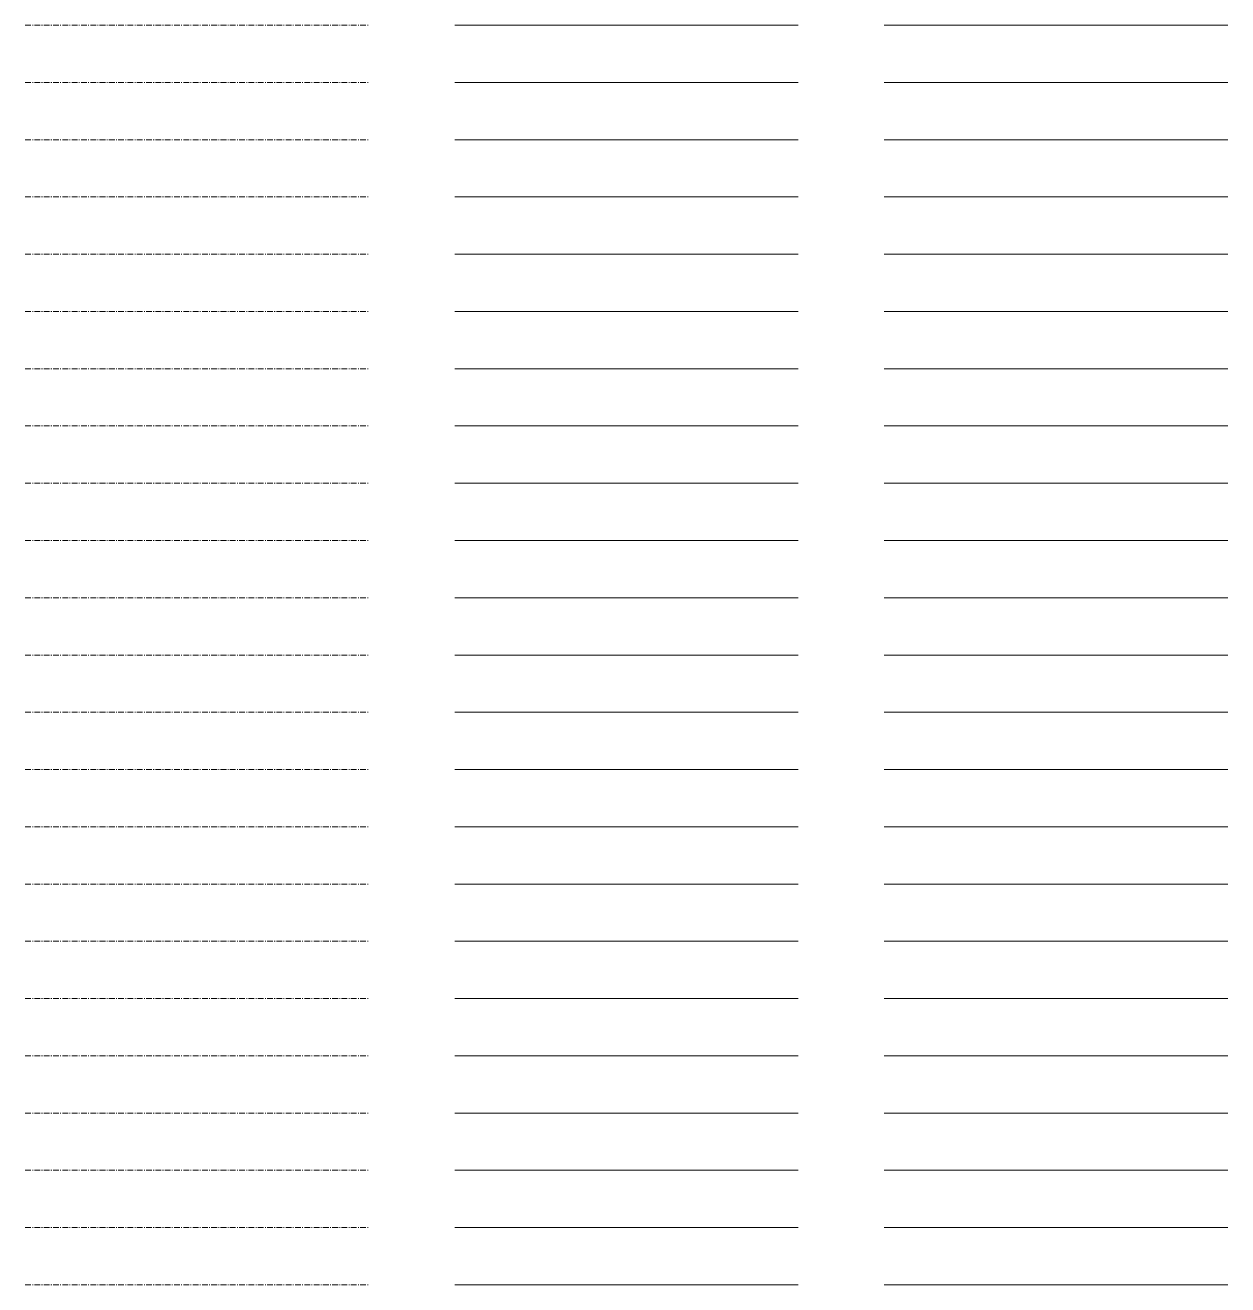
# Model space of a CAD drawing. Header units: metres. Extents: x -170 to 2070, y -13 to 14380.
# Drawn here: x 1650 to 2070, y 440 to 880 of the extents above; entities that cross this region are included whole.
import ezdxf
from ezdxf.lldxf.tags import DXFTag

# ---------------------------------------------------------------- set-up
doc = ezdxf.new("R2010")
doc.units = ezdxf.units.M
doc.linetypes.add('KL-VERLATEN-SO', pattern=[3.25, 2, -0.5, 0.25, -0.5])
for name, color, linetype, lineweight in [('B-OI-KL-ET_LS_AANSLUITNET_230 V_4x95Al 4x6Cu-(IN BEDRIJF)-G', 14, 'Continuous', 18), ('B-OI-KL-ET_LS_AANSLUITNET_230 V_4x95Al 4x6Cu-(RESERVE)-G', 14, 'KL-RESERVE-SO', 18), ('B-OI-KL-ET_LS_AANSLUITNET_230 V_4x95Al 4x6Cu-(VERLATEN)-G', 14, 'KL-VERLATEN-SO', 18), ('B-OI-KL-ET_LS_AANSLUITNET_230 V_4x95Al-(IN BEDRIJF)-G', 14, 'Continuous', 18), ('B-OI-KL-ET_LS_AANSLUITNET_230 V_4x95Al-(RESERVE)-G', 14, 'KL-RESERVE-SO', 18), ('B-OI-KL-ET_LS_AANSLUITNET_230 V_4x95Al-(VERLATEN)-G', 14, 'KL-VERLATEN-SO', 18), ('B-OI-KL-ET_LS_AANSLUITNET_230 V_4x95Cu-(IN BEDRIJF)-G', 14, 'Continuous', 18), ('B-OI-KL-ET_LS_AANSLUITNET_230 V_4x95Cu-(RESERVE)-G', 14, 'KL-RESERVE-SO', 18), ('B-OI-KL-ET_LS_AANSLUITNET_230 V_4x95Cu-(VERLATEN)-G', 14, 'KL-VERLATEN-SO', 18), ('B-OI-KL-ET_LS_AANSLUITNET_230 V_OVERIG-(IN BEDRIJF)-G', 14, 'Continuous', 18), ('B-OI-KL-ET_LS_AANSLUITNET_230 V_OVERIG-(RESERVE)-G', 14, 'KL-RESERVE-SO', 18), ('B-OI-KL-ET_LS_AANSLUITNET_230 V_OVERIG-(VERLATEN)-G', 14, 'KL-VERLATEN-SO', 18), ('B-OI-KL-ET_LS_AANSLUITNET_400 V_3x10Cu-(IN BEDRIJF)-G', 14, 'Continuous', 18), ('B-OI-KL-ET_LS_AANSLUITNET_400 V_3x10Cu-(RESERVE)-G', 14, 'KL-RESERVE-SO', 18), ('B-OI-KL-ET_LS_AANSLUITNET_400 V_3x10Cu-(VERLATEN)-G', 14, 'KL-VERLATEN-SO', 18), ('B-OI-KL-ET_LS_AANSLUITNET_400 V_3x2.5Cu-(IN BEDRIJF)-G', 14, 'Continuous', 18), ('B-OI-KL-ET_LS_AANSLUITNET_400 V_3x2.5Cu-(RESERVE)-G', 14, 'KL-RESERVE-SO', 18), ('B-OI-KL-ET_LS_AANSLUITNET_400 V_3x2.5Cu-(VERLATEN)-G', 14, 'KL-VERLATEN-SO', 18), ('B-OI-KL-ET_LS_AANSLUITNET_400 V_4x10Cu-(IN BEDRIJF)-G', 14, 'Continuous', 18), ('B-OI-KL-ET_LS_AANSLUITNET_400 V_4x10Cu-(RESERVE)-G', 14, 'KL-RESERVE-SO', 18), ('B-OI-KL-ET_LS_AANSLUITNET_400 V_4x10Cu-(VERLATEN)-G', 14, 'KL-VERLATEN-SO', 18), ('B-OI-KL-ET_LS_AANSLUITNET_400 V_4x150Al 4x6Cu-(IN BEDRIJF)-G', 14, 'Continuous', 18), ('B-OI-KL-ET_LS_AANSLUITNET_400 V_4x150Al 4x6Cu-(RESERVE)-G', 14, 'KL-RESERVE-SO', 18), ('B-OI-KL-ET_LS_AANSLUITNET_400 V_4x150Al 4x6Cu-(VERLATEN)-G', 14, 'KL-VERLATEN-SO', 18), ('B-OI-KL-ET_LS_AANSLUITNET_400 V_4x150Al-(IN BEDRIJF)-G', 14, 'Continuous', 18), ('B-OI-KL-ET_LS_AANSLUITNET_400 V_4x150Al-(RESERVE)-G', 14, 'KL-RESERVE-SO', 18), ('B-OI-KL-ET_LS_AANSLUITNET_400 V_4x150Al-(VERLATEN)-G', 14, 'KL-VERLATEN-SO', 18), ('B-OI-KL-ET_LS_AANSLUITNET_400 V_4x16Cu 4x2.5Cu-(IN BEDRIJF)-G', 14, 'Continuous', 18), ('B-OI-KL-ET_LS_AANSLUITNET_400 V_4x16Cu 4x2.5Cu-(RESERVE)-G', 14, 'KL-RESERVE-SO', 18), ('B-OI-KL-ET_LS_AANSLUITNET_400 V_4x16Cu 4x2.5Cu-(VERLATEN)-G', 14, 'KL-VERLATEN-SO', 18), ('B-OI-KL-ET_LS_AANSLUITNET_400 V_4x16Cu-(IN BEDRIJF)-G', 14, 'Continuous', 18), ('B-OI-KL-ET_LS_AANSLUITNET_400 V_4x16Cu-(RESERVE)-G', 14, 'KL-RESERVE-SO', 18), ('B-OI-KL-ET_LS_AANSLUITNET_400 V_4x16Cu-(VERLATEN)-G', 14, 'KL-VERLATEN-SO', 18), ('B-OI-KL-ET_LS_AANSLUITNET_400 V_4x2.5Cu-(IN BEDRIJF)-G', 14, 'Continuous', 18), ('B-OI-KL-ET_LS_AANSLUITNET_400 V_4x2.5Cu-(RESERVE)-G', 14, 'KL-RESERVE-SO', 18), ('B-OI-KL-ET_LS_AANSLUITNET_400 V_4x2.5Cu-(VERLATEN)-G', 14, 'KL-VERLATEN-SO', 18), ('B-OI-KL-ET_LS_AANSLUITNET_400 V_4x240Al-(IN BEDRIJF)-G', 14, 'Continuous', 18), ('B-OI-KL-ET_LS_AANSLUITNET_400 V_4x240Al-(RESERVE)-G', 14, 'KL-RESERVE-SO', 18), ('B-OI-KL-ET_LS_AANSLUITNET_400 V_4x240Al-(VERLATEN)-G', 14, 'KL-VERLATEN-SO', 18), ('B-OI-KL-ET_LS_AANSLUITNET_400 V_4x6Cu 4x2.5Cu-(IN BEDRIJF)-G', 14, 'Continuous', 18), ('B-OI-KL-ET_LS_AANSLUITNET_400 V_4x6Cu 4x2.5Cu-(RESERVE)-G', 14, 'KL-RESERVE-SO', 18), ('B-OI-KL-ET_LS_AANSLUITNET_400 V_4x6Cu 4x2.5Cu-(VERLATEN)-G', 14, 'KL-VERLATEN-SO', 18), ('B-OI-KL-ET_LS_AANSLUITNET_400 V_4x6Cu-(IN BEDRIJF)-G', 14, 'Continuous', 18), ('B-OI-KL-ET_LS_AANSLUITNET_400 V_4x6Cu-(RESERVE)-G', 14, 'KL-RESERVE-SO', 18), ('B-OI-KL-ET_LS_AANSLUITNET_400 V_4x6Cu-(VERLATEN)-G', 14, 'KL-VERLATEN-SO', 18), ('B-OI-KL-ET_LS_AANSLUITNET_400 V_4x95Al 4x6Cu-(IN BEDRIJF)-G', 14, 'Continuous', 18), ('B-OI-KL-ET_LS_AANSLUITNET_400 V_4x95Al 4x6Cu-(RESERVE)-G', 14, 'KL-RESERVE-SO', 18), ('B-OI-KL-ET_LS_AANSLUITNET_400 V_4x95Al 4x6Cu-(VERLATEN)-G', 14, 'KL-VERLATEN-SO', 18), ('B-OI-KL-ET_LS_AANSLUITNET_400 V_4x95Al-(IN BEDRIJF)-G', 14, 'Continuous', 18), ('B-OI-KL-ET_LS_AANSLUITNET_400 V_4x95Al-(RESERVE)-G', 14, 'KL-RESERVE-SO', 18), ('B-OI-KL-ET_LS_AANSLUITNET_400 V_4x95Al-(VERLATEN)-G', 14, 'KL-VERLATEN-SO', 18), ('B-OI-KL-ET_LS_AANSLUITNET_400 V_4x95Cu-(IN BEDRIJF)-G', 14, 'Continuous', 18), ('B-OI-KL-ET_LS_AANSLUITNET_400 V_4x95Cu-(RESERVE)-G', 14, 'KL-RESERVE-SO', 18), ('B-OI-KL-ET_LS_AANSLUITNET_400 V_4x95Cu-(VERLATEN)-G', 14, 'KL-VERLATEN-SO', 18), ('B-OI-KL-ET_LS_AANSLUITNET_400 V_OVERIG-(IN BEDRIJF)-G', 14, 'Continuous', 18), ('B-OI-KL-ET_LS_AANSLUITNET_400 V_OVERIG-(RESERVE)-G', 14, 'KL-RESERVE-SO', 18), ('B-OI-KL-ET_LS_AANSLUITNET_400 V_OVERIG-(VERLATEN)-G', 14, 'KL-VERLATEN-SO', 18), ('B-OI-KL-ET_LS_AANSLUITNET_600 V_3x10Cu-(IN BEDRIJF)-G', 14, 'Continuous', 18), ('B-OI-KL-ET_LS_AANSLUITNET_600 V_3x10Cu-(RESERVE)-G', 14, 'KL-RESERVE-SO', 18), ('B-OI-KL-ET_LS_AANSLUITNET_600 V_3x10Cu-(VERLATEN)-G', 14, 'KL-VERLATEN-SO', 18), ('B-OI-KL-ET_LS_AANSLUITNET_600 V_3x2.5Cu-(IN BEDRIJF)-G', 14, 'Continuous', 18), ('B-OI-KL-ET_LS_AANSLUITNET_600 V_3x2.5Cu-(RESERVE)-G', 14, 'KL-RESERVE-SO', 18), ('B-OI-KL-ET_LS_AANSLUITNET_600 V_3x2.5Cu-(VERLATEN)-G', 14, 'KL-VERLATEN-SO', 18), ('B-OI-KL-ET_LS_AANSLUITNET_600 V_4x10Cu-(IN BEDRIJF)-G', 14, 'Continuous', 18), ('B-OI-KL-ET_LS_AANSLUITNET_600 V_4x10Cu-(RESERVE)-G', 14, 'KL-RESERVE-SO', 18), ('B-OI-KL-ET_LS_AANSLUITNET_600 V_4x10Cu-(VERLATEN)-G', 14, 'KL-VERLATEN-SO', 18), ('B-OI-KL-ET_LS_AANSLUITNET_600 V_4x150Al-(IN BEDRIJF)-G', 14, 'Continuous', 18), ('B-OI-KL-ET_LS_AANSLUITNET_600 V_4x150Al-(RESERVE)-G', 14, 'KL-RESERVE-SO', 18), ('B-OI-KL-ET_LS_AANSLUITNET_600 V_4x150Al-(VERLATEN)-G', 14, 'KL-VERLATEN-SO', 18)]:
    doc.layers.add(name, color=color, linetype=linetype, lineweight=lineweight)
doc.styles.get("Standard").update_dxf_attribs({"font": 'NLCS-ISO.ttf'})
tags = doc.linetypes.add('KL-RESERVE-SO', pattern='A,7,-2,["RS",Standard,S=1,R=0,X=-1,Y=-0.5],-1.5', length=10.5).pattern_tags.tags
tags[6] = DXFTag(74, 10)

msp = doc.modelspace()

# ---------------------------------------------------------------- linework, layer by layer
at = {"layer": 'B-OI-KL-ET_LS_AANSLUITNET_230 V_4x95Al 4x6Cu-(IN BEDRIJF)-G'}
msp.add_line((1950, 460), (2070, 460), dxfattribs=at)
at = {"layer": 'B-OI-KL-ET_LS_AANSLUITNET_230 V_4x95Al 4x6Cu-(RESERVE)-G'}
msp.add_line((1800, 460), (1920, 460), dxfattribs=at)
at = {"layer": 'B-OI-KL-ET_LS_AANSLUITNET_230 V_4x95Al 4x6Cu-(VERLATEN)-G'}
msp.add_line((1650, 460), (1770, 460), dxfattribs=at)
at = {"layer": 'B-OI-KL-ET_LS_AANSLUITNET_230 V_4x95Al-(IN BEDRIJF)-G'}
msp.add_line((1950, 440), (2070, 440), dxfattribs=at)
at = {"layer": 'B-OI-KL-ET_LS_AANSLUITNET_230 V_4x95Al-(RESERVE)-G'}
msp.add_line((1800, 440), (1920, 440), dxfattribs=at)
at = {"layer": 'B-OI-KL-ET_LS_AANSLUITNET_230 V_4x95Al-(VERLATEN)-G'}
msp.add_line((1650, 440), (1770, 440), dxfattribs=at)
at = {"layer": 'B-OI-KL-ET_LS_AANSLUITNET_230 V_4x95Cu-(IN BEDRIJF)-G'}
msp.add_line((1950, 480), (2070, 480), dxfattribs=at)
at = {"layer": 'B-OI-KL-ET_LS_AANSLUITNET_230 V_4x95Cu-(RESERVE)-G'}
msp.add_line((1800, 480), (1920, 480), dxfattribs=at)
at = {"layer": 'B-OI-KL-ET_LS_AANSLUITNET_230 V_4x95Cu-(VERLATEN)-G'}
msp.add_line((1650, 480), (1770, 480), dxfattribs=at)
at = {"layer": 'B-OI-KL-ET_LS_AANSLUITNET_230 V_OVERIG-(IN BEDRIJF)-G'}
msp.add_line((1950, 500), (2070, 500), dxfattribs=at)
at = {"layer": 'B-OI-KL-ET_LS_AANSLUITNET_230 V_OVERIG-(RESERVE)-G'}
msp.add_line((1800, 500), (1920, 500), dxfattribs=at)
at = {"layer": 'B-OI-KL-ET_LS_AANSLUITNET_230 V_OVERIG-(VERLATEN)-G'}
msp.add_line((1650, 500), (1770, 500), dxfattribs=at)
at = {"layer": 'B-OI-KL-ET_LS_AANSLUITNET_400 V_3x10Cu-(IN BEDRIJF)-G'}
msp.add_line((1950, 520), (2070, 520), dxfattribs=at)
at = {"layer": 'B-OI-KL-ET_LS_AANSLUITNET_400 V_3x10Cu-(RESERVE)-G'}
msp.add_line((1800, 520), (1920, 520), dxfattribs=at)
at = {"layer": 'B-OI-KL-ET_LS_AANSLUITNET_400 V_3x10Cu-(VERLATEN)-G'}
msp.add_line((1650, 520), (1770, 520), dxfattribs=at)
at = {"layer": 'B-OI-KL-ET_LS_AANSLUITNET_400 V_3x2.5Cu-(IN BEDRIJF)-G'}
msp.add_line((1950, 540), (2070, 540), dxfattribs=at)
at = {"layer": 'B-OI-KL-ET_LS_AANSLUITNET_400 V_3x2.5Cu-(RESERVE)-G'}
msp.add_line((1800, 540), (1920, 540), dxfattribs=at)
at = {"layer": 'B-OI-KL-ET_LS_AANSLUITNET_400 V_3x2.5Cu-(VERLATEN)-G'}
msp.add_line((1650, 540), (1770, 540), dxfattribs=at)
at = {"layer": 'B-OI-KL-ET_LS_AANSLUITNET_400 V_4x10Cu-(IN BEDRIJF)-G'}
msp.add_line((1950, 560), (2070, 560), dxfattribs=at)
at = {"layer": 'B-OI-KL-ET_LS_AANSLUITNET_400 V_4x10Cu-(RESERVE)-G'}
msp.add_line((1800, 560), (1920, 560), dxfattribs=at)
at = {"layer": 'B-OI-KL-ET_LS_AANSLUITNET_400 V_4x10Cu-(VERLATEN)-G'}
msp.add_line((1650, 560), (1770, 560), dxfattribs=at)
at = {"layer": 'B-OI-KL-ET_LS_AANSLUITNET_400 V_4x150Al 4x6Cu-(IN BEDRIJF)-G'}
msp.add_line((1950, 600), (2070, 600), dxfattribs=at)
at = {"layer": 'B-OI-KL-ET_LS_AANSLUITNET_400 V_4x150Al 4x6Cu-(RESERVE)-G'}
msp.add_line((1800, 600), (1920, 600), dxfattribs=at)
at = {"layer": 'B-OI-KL-ET_LS_AANSLUITNET_400 V_4x150Al 4x6Cu-(VERLATEN)-G'}
msp.add_line((1650, 600), (1770, 600), dxfattribs=at)
at = {"layer": 'B-OI-KL-ET_LS_AANSLUITNET_400 V_4x150Al-(IN BEDRIJF)-G'}
msp.add_line((1950, 580), (2070, 580), dxfattribs=at)
at = {"layer": 'B-OI-KL-ET_LS_AANSLUITNET_400 V_4x150Al-(RESERVE)-G'}
msp.add_line((1800, 580), (1920, 580), dxfattribs=at)
at = {"layer": 'B-OI-KL-ET_LS_AANSLUITNET_400 V_4x150Al-(VERLATEN)-G'}
msp.add_line((1650, 580), (1770, 580), dxfattribs=at)
at = {"layer": 'B-OI-KL-ET_LS_AANSLUITNET_400 V_4x16Cu 4x2.5Cu-(IN BEDRIJF)-G'}
msp.add_line((1950, 640), (2070, 640), dxfattribs=at)
at = {"layer": 'B-OI-KL-ET_LS_AANSLUITNET_400 V_4x16Cu 4x2.5Cu-(RESERVE)-G'}
msp.add_line((1800, 640), (1920, 640), dxfattribs=at)
at = {"layer": 'B-OI-KL-ET_LS_AANSLUITNET_400 V_4x16Cu 4x2.5Cu-(VERLATEN)-G'}
msp.add_line((1650, 640), (1770, 640), dxfattribs=at)
at = {"layer": 'B-OI-KL-ET_LS_AANSLUITNET_400 V_4x16Cu-(IN BEDRIJF)-G'}
msp.add_line((1950, 620), (2070, 620), dxfattribs=at)
at = {"layer": 'B-OI-KL-ET_LS_AANSLUITNET_400 V_4x16Cu-(RESERVE)-G'}
msp.add_line((1800, 620), (1920, 620), dxfattribs=at)
at = {"layer": 'B-OI-KL-ET_LS_AANSLUITNET_400 V_4x16Cu-(VERLATEN)-G'}
msp.add_line((1650, 620), (1770, 620), dxfattribs=at)
at = {"layer": 'B-OI-KL-ET_LS_AANSLUITNET_400 V_4x2.5Cu-(IN BEDRIJF)-G'}
msp.add_line((1950, 660), (2070, 660), dxfattribs=at)
at = {"layer": 'B-OI-KL-ET_LS_AANSLUITNET_400 V_4x2.5Cu-(RESERVE)-G'}
msp.add_line((1800, 660), (1920, 660), dxfattribs=at)
at = {"layer": 'B-OI-KL-ET_LS_AANSLUITNET_400 V_4x2.5Cu-(VERLATEN)-G'}
msp.add_line((1650, 660), (1770, 660), dxfattribs=at)
at = {"layer": 'B-OI-KL-ET_LS_AANSLUITNET_400 V_4x240Al-(IN BEDRIJF)-G'}
msp.add_line((1950, 680), (2070, 680), dxfattribs=at)
at = {"layer": 'B-OI-KL-ET_LS_AANSLUITNET_400 V_4x240Al-(RESERVE)-G'}
msp.add_line((1800, 680), (1920, 680), dxfattribs=at)
at = {"layer": 'B-OI-KL-ET_LS_AANSLUITNET_400 V_4x240Al-(VERLATEN)-G'}
msp.add_line((1650, 680), (1770, 680), dxfattribs=at)
at = {"layer": 'B-OI-KL-ET_LS_AANSLUITNET_400 V_4x6Cu 4x2.5Cu-(IN BEDRIJF)-G'}
msp.add_line((1950, 720), (2070, 720), dxfattribs=at)
at = {"layer": 'B-OI-KL-ET_LS_AANSLUITNET_400 V_4x6Cu 4x2.5Cu-(RESERVE)-G'}
msp.add_line((1800, 720), (1920, 720), dxfattribs=at)
at = {"layer": 'B-OI-KL-ET_LS_AANSLUITNET_400 V_4x6Cu 4x2.5Cu-(VERLATEN)-G'}
msp.add_line((1650, 720), (1770, 720), dxfattribs=at)
at = {"layer": 'B-OI-KL-ET_LS_AANSLUITNET_400 V_4x6Cu-(IN BEDRIJF)-G'}
msp.add_line((1950, 700), (2070, 700), dxfattribs=at)
at = {"layer": 'B-OI-KL-ET_LS_AANSLUITNET_400 V_4x6Cu-(RESERVE)-G'}
msp.add_line((1800, 700), (1920, 700), dxfattribs=at)
at = {"layer": 'B-OI-KL-ET_LS_AANSLUITNET_400 V_4x6Cu-(VERLATEN)-G'}
msp.add_line((1650, 700), (1770, 700), dxfattribs=at)
at = {"layer": 'B-OI-KL-ET_LS_AANSLUITNET_400 V_4x95Al 4x6Cu-(IN BEDRIJF)-G'}
msp.add_line((1950, 760), (2070, 760), dxfattribs=at)
at = {"layer": 'B-OI-KL-ET_LS_AANSLUITNET_400 V_4x95Al 4x6Cu-(RESERVE)-G'}
msp.add_line((1800, 760), (1920, 760), dxfattribs=at)
at = {"layer": 'B-OI-KL-ET_LS_AANSLUITNET_400 V_4x95Al 4x6Cu-(VERLATEN)-G'}
msp.add_line((1650, 760), (1770, 760), dxfattribs=at)
at = {"layer": 'B-OI-KL-ET_LS_AANSLUITNET_400 V_4x95Al-(IN BEDRIJF)-G'}
msp.add_line((1950, 740), (2070, 740), dxfattribs=at)
at = {"layer": 'B-OI-KL-ET_LS_AANSLUITNET_400 V_4x95Al-(RESERVE)-G'}
msp.add_line((1800, 740), (1920, 740), dxfattribs=at)
at = {"layer": 'B-OI-KL-ET_LS_AANSLUITNET_400 V_4x95Al-(VERLATEN)-G'}
msp.add_line((1650, 740), (1770, 740), dxfattribs=at)
at = {"layer": 'B-OI-KL-ET_LS_AANSLUITNET_400 V_4x95Cu-(IN BEDRIJF)-G'}
msp.add_line((1950, 780), (2070, 780), dxfattribs=at)
at = {"layer": 'B-OI-KL-ET_LS_AANSLUITNET_400 V_4x95Cu-(RESERVE)-G'}
msp.add_line((1800, 780), (1920, 780), dxfattribs=at)
at = {"layer": 'B-OI-KL-ET_LS_AANSLUITNET_400 V_4x95Cu-(VERLATEN)-G'}
msp.add_line((1650, 780), (1770, 780), dxfattribs=at)
at = {"layer": 'B-OI-KL-ET_LS_AANSLUITNET_400 V_OVERIG-(IN BEDRIJF)-G'}
msp.add_line((1950, 800), (2070, 800), dxfattribs=at)
at = {"layer": 'B-OI-KL-ET_LS_AANSLUITNET_400 V_OVERIG-(RESERVE)-G'}
msp.add_line((1800, 800), (1920, 800), dxfattribs=at)
at = {"layer": 'B-OI-KL-ET_LS_AANSLUITNET_400 V_OVERIG-(VERLATEN)-G'}
msp.add_line((1650, 800), (1770, 800), dxfattribs=at)
at = {"layer": 'B-OI-KL-ET_LS_AANSLUITNET_600 V_3x10Cu-(IN BEDRIJF)-G'}
msp.add_line((1950, 820), (2070, 820), dxfattribs=at)
at = {"layer": 'B-OI-KL-ET_LS_AANSLUITNET_600 V_3x10Cu-(RESERVE)-G'}
msp.add_line((1800, 820), (1920, 820), dxfattribs=at)
at = {"layer": 'B-OI-KL-ET_LS_AANSLUITNET_600 V_3x10Cu-(VERLATEN)-G'}
msp.add_line((1650, 820), (1770, 820), dxfattribs=at)
at = {"layer": 'B-OI-KL-ET_LS_AANSLUITNET_600 V_3x2.5Cu-(IN BEDRIJF)-G'}
msp.add_line((1950, 840), (2070, 840), dxfattribs=at)
at = {"layer": 'B-OI-KL-ET_LS_AANSLUITNET_600 V_3x2.5Cu-(RESERVE)-G'}
msp.add_line((1800, 840), (1920, 840), dxfattribs=at)
at = {"layer": 'B-OI-KL-ET_LS_AANSLUITNET_600 V_3x2.5Cu-(VERLATEN)-G'}
msp.add_line((1650, 840), (1770, 840), dxfattribs=at)
at = {"layer": 'B-OI-KL-ET_LS_AANSLUITNET_600 V_4x10Cu-(IN BEDRIJF)-G'}
msp.add_line((1950, 860), (2070, 860), dxfattribs=at)
at = {"layer": 'B-OI-KL-ET_LS_AANSLUITNET_600 V_4x10Cu-(RESERVE)-G'}
msp.add_line((1800, 860), (1920, 860), dxfattribs=at)
at = {"layer": 'B-OI-KL-ET_LS_AANSLUITNET_600 V_4x10Cu-(VERLATEN)-G'}
msp.add_line((1650, 860), (1770, 860), dxfattribs=at)
at = {"layer": 'B-OI-KL-ET_LS_AANSLUITNET_600 V_4x150Al-(IN BEDRIJF)-G'}
msp.add_line((1950, 880), (2070, 880), dxfattribs=at)
at = {"layer": 'B-OI-KL-ET_LS_AANSLUITNET_600 V_4x150Al-(RESERVE)-G'}
msp.add_line((1800, 880), (1920, 880), dxfattribs=at)
at = {"layer": 'B-OI-KL-ET_LS_AANSLUITNET_600 V_4x150Al-(VERLATEN)-G'}
msp.add_line((1650, 880), (1770, 880), dxfattribs=at)

doc.saveas('drawing.dxf')
